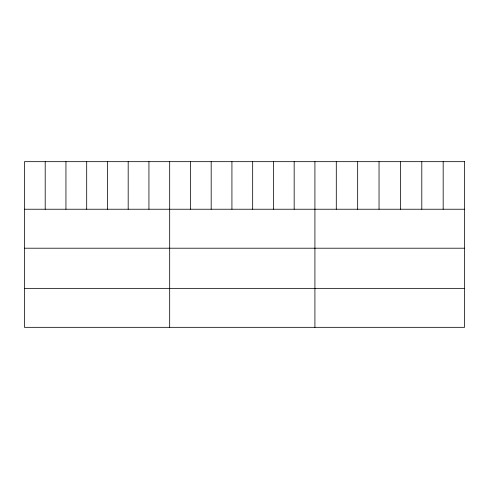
<?xml version="1.0" encoding="UTF-8"?>
<svg xmlns="http://www.w3.org/2000/svg" width="489" height="489" viewBox="0 0 489 489"><rect width="100%" height="100%" fill="white"/><g stroke="black" fill="none" stroke-linecap="round" stroke-linejoin="round"><path stroke-width="0.73" d="M24.45 209.231L464.55 209.231M24.45 248.204L464.55 248.204M24.45 288.357L464.55 288.357M443.175 161.67L443.175 209.231M421.799 161.67L421.799 209.231M400.424 161.67L400.424 209.231M379.042 161.67L379.042 209.231M357.667 161.67L357.667 209.231M336.291 161.67L336.291 209.231M314.916 161.67L314.916 327.33M294.17 161.67L294.17 209.231M273.418 161.67L273.418 209.231M252.672 161.67L252.672 209.231M231.927 161.67L231.927 209.231M211.181 161.67L211.181 209.231M190.429 161.67L190.429 209.231M169.683 161.67L169.683 327.33M148.937 161.67L148.937 209.231M128.185 161.67L128.185 209.231M107.439 161.67L107.439 209.231M86.694 161.67L86.694 209.231M65.948 161.67L65.948 209.231M45.196 161.67L45.196 209.231M464.55 161.67L24.45 161.67L24.45 327.33L464.55 327.33L464.55 161.67"/></g></svg>
